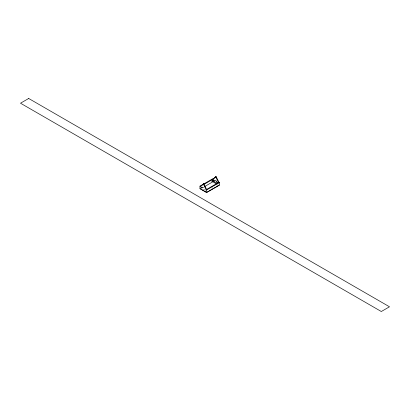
<?xml version="1.0" encoding="UTF-8"?>
<svg xmlns="http://www.w3.org/2000/svg" width="410" height="410" viewBox="0 0 410 410"><rect width="100%" height="100%" fill="white"/><g stroke="black" fill="none" stroke-linecap="round" stroke-linejoin="round"><path stroke-width="0.31" stroke-dasharray="2.05 1.54" d="M201.054 188.057L203.724 186.463M201.479 188.395L203.642 187.088M217.034 185.376L217.997 184.823M204.108 187.826L202.832 187.088L202.832 189.036M203.257 189.282L204.534 190.02L204.534 188.072M212.078 187.519L212.078 188.528M205.42 189.645L205.42 190.532M200.936 186.781L200.936 188.026M201.92 187.175L201.346 186.842L201.346 188.18L201.92 188.513L201.92 187.175"/><path stroke-width="0.61" d="M212.846 181.825L212.846 179.283L216.111 176.531L218.971 182.296L219.427 182.558L219.427 185.105L206.609 192.5L199.983 188.677L199.983 186.13L200.485 186.422L203.749 183.67L206.609 189.435M201.874 185.33L203.749 183.67M204.339 184.192L213.297 179.021L216.111 176.531M199.983 186.13L212.8 178.734L213.297 179.021M200.485 186.422L200.936 186.155M204.728 186.519L212.846 181.773L216.454 183.916M203.298 183.931L206.158 189.697L218.971 182.296M206.158 189.697L206.609 189.958L219.427 182.558M219.427 185.048L206.609 192.449L199.983 188.62M215.66 176.792L218.52 182.558M217.91 183.547L217.91 182.655L217.331 182.322L217.331 183.659M206.609 189.958L206.609 192.5M28.69 98.482L20.5 103.207L381.31 311.518L389.5 306.793L28.69 98.482M212.406 180.41L211.832 180.743L211.832 181.538L212.406 181.205L212.406 180.41M216.439 181.194L214.737 180.21L214.737 182.163L216.439 183.142L216.439 181.194M213.907 180.349L213.328 180.016L213.328 181.348L213.907 181.681L213.907 180.349"/></g></svg>
